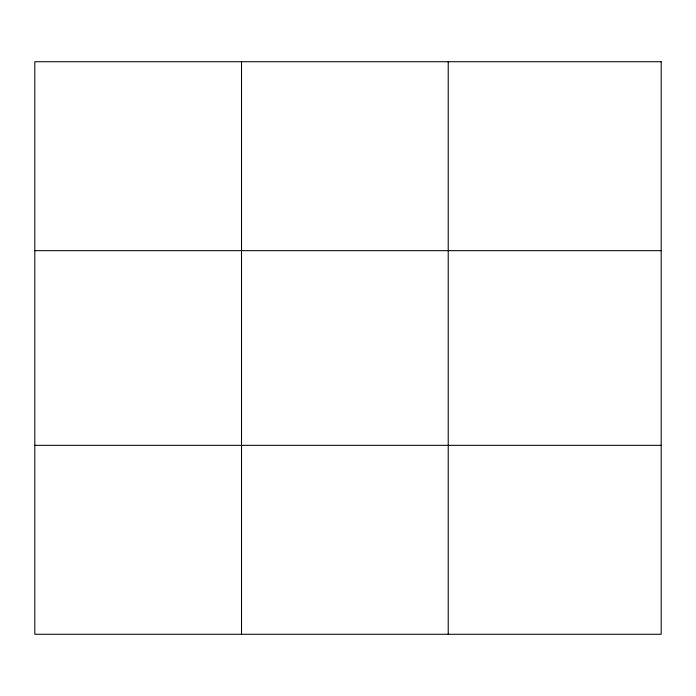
<?xml version="1.0" encoding="UTF-8"?>
<svg xmlns="http://www.w3.org/2000/svg" width="696" height="696" viewBox="0 0 696 696"><rect width="100%" height="100%" fill="white"/><g stroke="black" fill="none" stroke-linecap="round" stroke-linejoin="round"><path stroke-width="1.04" d="M241.512 634.274L241.512 61.727M448.224 634.274L448.224 61.727M34.8 250.664L661.2 250.664M34.8 445.336L661.2 445.336M661.2 61.727L661.2 634.274L34.8 634.274L34.8 61.727L661.2 61.727"/></g></svg>
